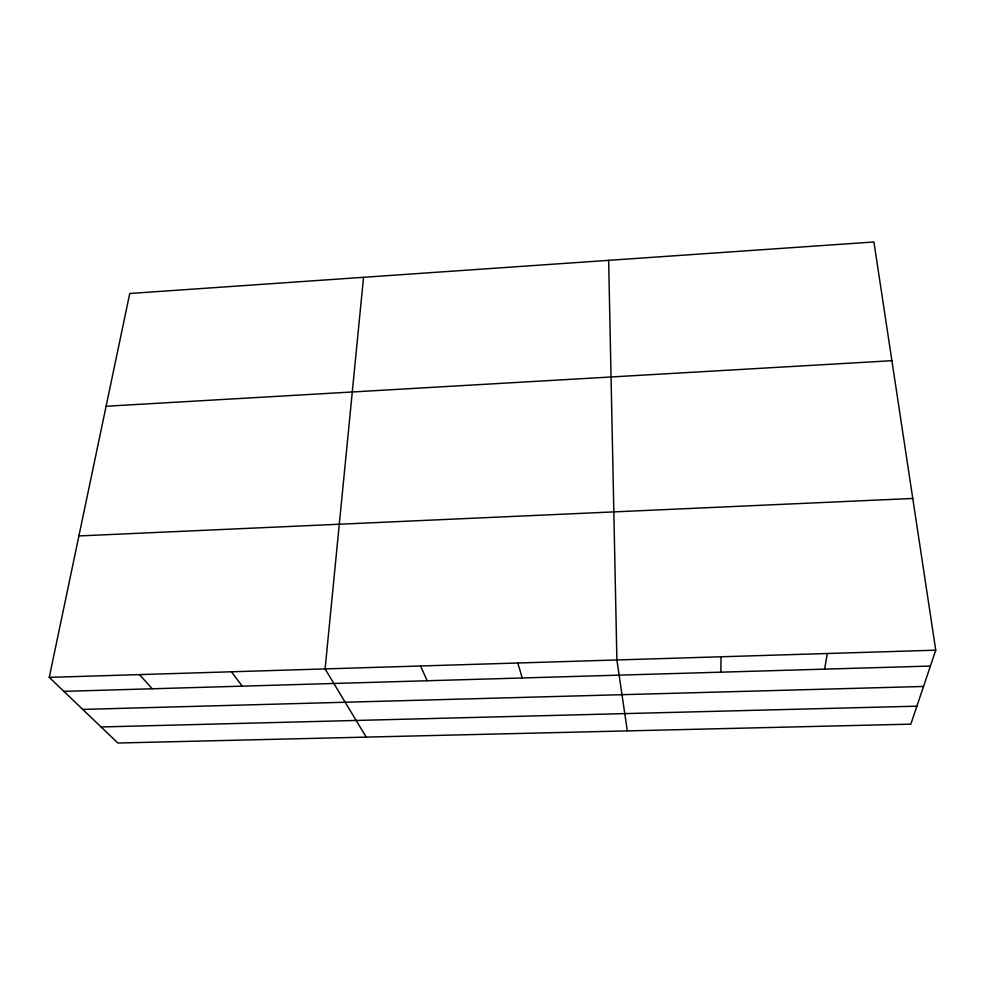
<?xml version="1.0" encoding="UTF-8"?>
<svg xmlns="http://www.w3.org/2000/svg" width="985" height="985" viewBox="0 0 985 985"><rect width="100%" height="100%" fill="white"/><g stroke="black" fill="none" stroke-linecap="round" stroke-linejoin="round"><path stroke-width="1.48" d="M720.848 672.176L721.045 656.773M363.539 277.314L325.087 668.913L366.186 737.112M824.593 669.147L827.314 653.511M49.25 677.372L129.749 293.493L873.917 241.978L935.75 650.186L910.829 724.147L117.868 743.022L49.25 677.372L935.75 650.186M106.097 406.251L891.905 360.695M78.911 535.938L912.763 498.459M63.865 691.359L930.406 666.057M82.74 709.409L923.536 686.459M101.073 726.955L916.887 706.171M139.501 674.602L152.244 688.774M231.438 671.782L242.236 686.151M420.521 665.983L427.194 680.746M517.765 663.004L522.272 677.976M627.322 730.895L616.893 659.962L608.644 260.348"/></g></svg>
